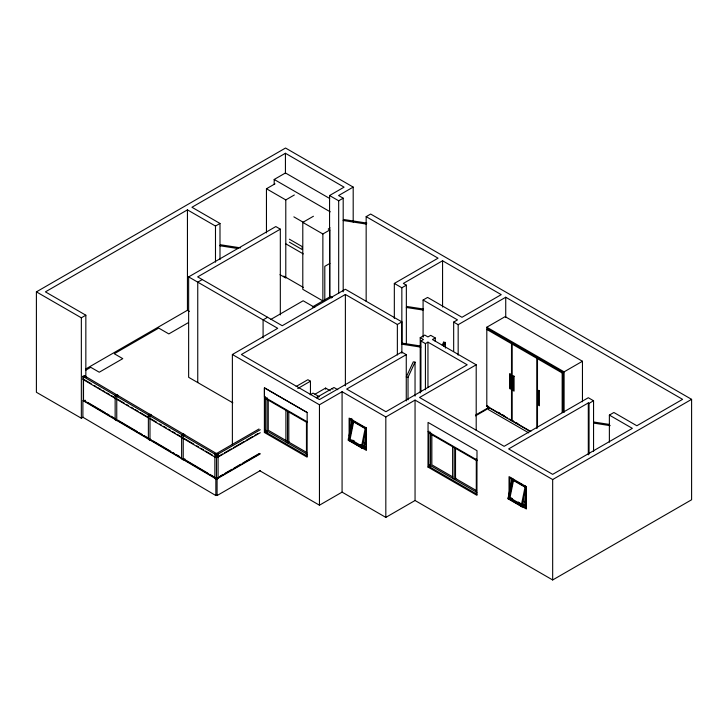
<?xml version="1.0" encoding="UTF-8"?>
<svg xmlns="http://www.w3.org/2000/svg" width="728" height="728" viewBox="0 0 728 728"><rect width="100%" height="100%" fill="white"/><g stroke="black" fill="none" stroke-linecap="round" stroke-linejoin="round"><path stroke-width="1.09" d="M352.07 420.829L348.121 440.131L362.216 448.266L363.709 447.866L366.566 433.934M349.085 440.686L353.253 420.32M353.753 421.339L350.086 439.266L362.244 446.282M365.42 427.336L361.252 447.711L362.744 447.311L363.709 447.866M362.216 448.266L366.384 427.9M525.98 494.676L523.569 506.47L522.076 506.87L507.98 498.735L512.148 478.369M508.945 499.29L513.113 478.924M513.613 479.943L509.946 497.87L521.175 504.349M521.111 506.315L525.279 485.949M522.076 506.87L526.025 487.578M420.829 347.12L401.865 344.189L402.338 343.17L420.183 345.936M408.035 377.24L415.042 362.135L413.286 361.861L406.269 376.977L408.035 377.24L408.035 399.881M442.224 345.172L443.625 342.16L445.39 342.433L445.39 348.093M443.516 346.455L445.39 342.433M83.138 417.18L81.345 418.227L36.4 392.274L36.4 291.864L285.531 148.03L353.189 187.096L353.189 222.067M219.993 259.559L219.993 223.46L215.488 226.053L187.442 209.864L45.409 291.864L85.84 315.206L85.84 377.259M332.305 297.524L329.566 295.941L329.566 195.532L344.08 187.151L285.431 153.29L191.946 207.262L219.993 223.46M274.192 183.993L274.192 179.47L285.467 172.964L329.729 198.517M266.457 232.905L266.457 188.761L275.02 183.82M36.4 291.864L81.345 317.808L85.84 315.206M266.457 188.761L285.786 199.918L294.339 194.977M232.86 402.839L188.643 377.304L188.643 276.895L275.821 226.563L280.326 229.165L280.326 314.906M280.326 229.165L197.643 276.895L282.227 325.725L345.381 289.262L401.865 321.876L401.865 353.244M353.189 187.096L338.575 195.532L343.188 198.189L343.188 291.837M202.257 279.552L197.752 282.155L197.752 382.573M329.566 195.532L338.684 200.792L343.188 198.189M302.793 222.386L322.868 233.979L322.868 300.919L302.793 289.334L302.793 222.386L313.422 216.252M85.567 369.087L187.442 310.274L189.371 311.393M330.166 227.91L328.264 229.002L329.875 229.93L329.875 296.878L331.677 297.916M85.868 370.133L90.745 367.312L99.254 372.226L122.777 358.64L114.269 353.735L158.713 328.073L168.823 333.915L188.507 322.55M322.868 233.979L329.875 229.93M85.121 375.985L83.511 376.913L83.511 401.092L85.121 400.163M366.157 301.274L366.157 216.653L370.661 214.05L691.6 399.344L691.6 499.763L552.67 579.97L415.051 500.509L385.822 517.39L342.078 492.137L319.456 505.196L259.778 470.734M329.875 263.409L324.797 266.339L324.797 299.809M115.142 395.559L116.753 394.631L118.364 395.559L116.753 396.487L115.142 395.559L115.142 419.738L116.753 420.666L116.753 396.487M267.595 317.281L263.09 319.883L263.09 337.938M270.68 319.519L303.157 300.773L314.76 307.462M312.33 307.007L329.875 296.878M232.378 444.762L232.378 354.5L277.723 328.328L188.643 276.895M401.865 321.876L397.361 324.479L345.381 294.467L241.387 354.509L319.456 399.581L401.765 352.061L406.269 354.654L406.269 400.919M148.376 415.133L149.986 414.205L151.597 415.133L149.986 416.07L148.376 415.133L148.376 439.312L149.986 440.24L149.986 416.07M394.33 318.4L394.33 283.429L438.065 258.176L366.157 216.653M423.086 337.264L423.086 300.027L427.591 297.424L461.989 317.29L501.228 294.64L442.569 260.77L403.339 283.429L406.351 285.167L406.351 343.834M394.33 283.429L401.847 287.76L406.351 285.167M181.618 434.716L183.228 433.779L184.839 434.716L183.228 435.644L181.618 434.716L181.618 458.886L183.228 459.814L184.839 458.886M296.15 386.486L307.88 379.716L310.447 381.199L310.447 394.585M297.743 388.534L310.447 381.199M310.137 394.776L313.031 393.102L319.346 396.751M314.969 394.221L325.598 388.079L330.203 390.736M214.86 454.29L216.471 453.362L218.082 454.29L218.082 478.46L216.471 479.388L214.86 478.46L214.86 454.29L216.471 455.218L218.082 454.29M258.986 428.992L215.825 453.917L217.108 454.663L260.278 429.738M316.38 397.643L333.943 387.496L337.81 389.726M420.22 392.956L420.22 337.674L424.724 335.071L427.955 336.937L430.721 335.344L435.226 337.938L435.226 341.323M217.645 456.811L222.55 453.972M224.506 452.843L231.377 448.876M233.342 447.747L244.126 441.514M246.091 440.385L252.962 436.418M254.918 435.289L257.867 433.588M260.278 432.714L217.108 457.639L217.108 454.663M420.921 391.773L420.921 340.995L423.45 339.539L420.22 337.674M453.671 351.433L453.671 322.094L457.484 319.892L423.086 300.027M307.107 412.521L264.391 387.86L264.391 432.487L266.193 431.449M232.378 354.5L319.456 404.777L342.078 391.719L385.822 416.971L415.051 400.1L552.67 479.552L691.6 399.344M406.269 354.654L346.683 389.061L385.922 411.711L467.194 364.792L427.955 342.142L425.425 343.598L420.921 340.995M435.226 337.938L432.459 339.539L476.203 364.792L476.203 430.23M453.671 322.094L458.167 324.697L505.733 297.233L682.591 399.344L636.845 425.753L613.877 412.494L609.372 415.096L609.372 442.169M220.202 476.085L223.141 474.383M225.107 473.255L231.968 469.287M233.934 468.159L240.795 464.191M242.761 463.054L259.441 453.426M217.645 478.005L259.823 453.653M260.242 453.899L217.081 478.815L217.081 495.55L215.852 494.84M511.502 343.707L512.466 343.143L487.769 328.883L486.805 329.447L511.502 343.707L511.502 420.693L486.805 406.433L486.805 327.227L505.159 316.625L582.455 361.252L582.455 401.801M289.234 441.878L287.514 442.87L287.514 411.256M217.081 495.55L260.242 470.634M476.203 364.792L419.546 397.497L504.131 446.328L588.306 397.725L593.557 400.764L593.557 451.533M512.148 344.08L513.113 343.516L537.801 357.776L536.836 358.331L512.148 344.08L512.148 421.066L530.184 431.486M537.482 427.764L537.482 358.704L538.447 358.149L563.135 372.399L563.135 412.03M486.805 406.433L487.769 405.878M475.639 415.024L489.225 407.18M475.493 415.861L489.152 407.971M537.482 358.704L562.171 372.954L563.135 372.399M486.805 327.227L564.1 371.853L582.455 361.252M427.991 467.076L428.055 422.413L477.004 450.668L476.94 495.34L427.991 467.076L429.793 466.038M512.148 421.066L513.113 420.511M455.956 478.26L454.236 479.252L454.236 447.647M593.557 400.764L589.052 403.367L588.306 402.93L508.635 448.93L552.67 474.356L632.341 428.355L609.372 415.096M82.856 376.358L84.157 375.621L217.117 453.917L215.816 454.654L82.856 376.358L82.856 379.334L215.816 457.63L215.816 454.654M83.311 379.07L83.311 400.273L85.658 401.201M215.852 478.815L82.892 400.509L82.892 417.244L215.852 495.55L217.09 494.849M363.964 446.646L362.471 447.047L348.375 438.902M507.98 498.735L509.473 498.334M523.823 505.25L522.331 505.651L508.235 497.515M366.839 223.077L343.652 219.492L343.188 220.502L366.366 224.088M240.649 247.875L220.466 244.754L219.993 245.773L237.938 248.548M423.56 309.054L406.816 306.461L406.351 307.48L423.086 310.064M609.573 424.46L594.03 422.058L593.557 423.077L610.21 425.653M274.192 179.47L330.257 211.839M293.866 216.862L303.703 222.541M289.38 239.194L302.166 246.574L302.166 249.549L289.38 242.169M285.685 243.762L303.285 253.917M283.729 276.103L303.285 287.387M279.989 274.674L285.786 278.023L285.786 199.918M498.252 412.294L500.218 413.431M502.184 414.569L504.149 415.706M515.952 422.513L517.917 423.651M486.805 406.06L507.352 417.927M509.309 419.055L530.83 431.486M528.728 432.869L488.424 409.6L488.424 406.624M516.416 481.563L518.29 482.646M520.165 483.729L522.031 484.803M510 477.978L526.353 487.423M511.902 479.588L525.998 487.724M428.055 431.713L477.004 459.969M428.956 433.051L476.922 460.742M332.014 388.597L332.978 389.161M524.115 501.756L526.044 502.866M523.468 504.349L526.353 506.015M510.665 497.652L512.548 498.735M518.181 501.992L520.065 503.075M523.468 506.206L526.353 507.88M522.604 505.915L523.569 506.47M317.199 397.151L318.163 397.716M316.562 397.524L317.526 398.079M452.953 477.031L431.85 464.846L431.85 434.361M476.622 490.69L455.519 478.514L455.519 448.029M358.431 424.042L360.305 425.125M362.171 426.199L364.046 427.281M428.956 464.664L476.922 492.355M350.141 419.374L366.493 428.819M352.043 420.984L366.139 429.12M476.922 494.212L428.956 466.521L428.956 431.185M364.255 443.143L366.184 444.253M363.609 445.745L366.493 447.411M352.68 440.131L354.563 441.214M360.205 444.471L362.08 445.554M363.609 447.602L366.493 449.267M349.121 440.413L366.439 450.414L366.439 428.1L349.121 418.099L349.121 435.954M307.171 421.785L264.455 397.124L264.455 387.824L307.171 412.485L307.107 457.148L264.391 432.487M265.356 398.462L307.098 422.568M286.25 440.649L268.25 430.257L268.25 399.781M306.797 452.516L288.807 442.124L288.807 411.648M265.356 430.075L307.098 454.172M307.098 456.037L265.356 431.931L265.356 396.605M84.293 379.652L91.137 383.674M94.067 385.403L96.023 386.559M97.98 387.706L100.91 389.435M102.866 390.59L104.823 391.737M106.779 392.893L109.71 394.621M111.666 395.768L114.596 397.497M117.536 399.226L124.379 403.257M126.326 404.404L128.283 405.56M131.222 407.28L133.169 408.435M135.126 409.582L138.065 411.311M140.013 412.467L147.839 417.071M150.769 418.8L156.638 422.249M159.569 423.978L161.525 425.134M163.482 426.28L166.412 428.009M168.368 429.165L170.325 430.312M172.281 431.467L175.211 433.196M177.168 434.343L182.055 437.219M184.011 438.374L193.785 444.135M196.724 445.855L198.671 447.01M200.628 448.166L203.567 449.886M205.514 451.041L212.358 455.073M87.615 402.356L105.214 412.712M107.171 413.868L109.127 415.015M111.075 416.17L114.014 417.899M117.918 420.202L137.474 431.713M139.43 432.869L142.36 434.598M144.317 435.744L151.16 439.776M153.117 440.931L170.716 451.287M172.673 452.443L174.62 453.589M176.576 454.745L179.516 456.474M183.42 458.776L207.862 473.173M209.819 474.319L214.705 477.204M83.311 400.273L215.297 477.996M589.052 403.367L589.052 454.136M588.306 402.93L588.306 454.827M564.1 371.853L564.1 412.403M562.171 372.954L562.171 412.585M552.67 479.552L552.67 579.97M536.836 358.331L536.836 428.528M525.707 486.304L525.707 507.498M511.611 478.169L511.611 482.628M510 477.231L510 489.507M505.733 297.233L505.733 317.545M476.294 458.522L476.294 493.848M458.167 324.697L458.167 355.155M452.625 446.71L452.625 478.323M443.625 342.16L443.625 344.426M442.569 260.77L442.569 307.034M430.567 432.123L430.567 467.449M427.955 342.142L427.955 387.269M425.425 343.598L425.425 389.853M415.042 362.135L415.042 396.096M415.051 400.1L415.051 500.509M401.847 287.76L401.847 344.18M397.361 324.479L397.361 354.936M385.822 416.971L385.822 517.39M365.847 427.7L365.847 448.894M351.751 418.445L351.751 425.134M350.141 418.627L350.141 432.023M345.381 294.467L345.381 385.849M342.078 391.719L342.078 492.137M338.684 200.792L338.684 293.311M325.598 388.079L325.598 389.198M319.456 404.777L319.456 505.196M306.461 421.439L306.461 455.664M285.904 410.328L285.904 441.942M285.431 153.29L285.431 173.601M266.967 397.534L266.967 432.869M216.471 455.218L216.471 479.388M215.852 478.105L215.852 495.55M215.488 226.053L215.488 262.162M187.442 209.864L187.442 310.274M183.228 435.644L183.228 459.814M81.345 317.808L81.345 418.227M510.537 374.21L509.564 373.646L509.564 388.524L510.537 389.08L510.537 374.21M514.077 376.249L513.113 375.694L513.113 390.572L514.077 391.127L514.077 376.249M539.412 390.881L538.447 390.317L538.447 405.196L539.412 405.76L539.412 390.881M526.353 486.677L509.036 476.676L509.036 498.989L526.353 508.99L526.353 486.677"/></g></svg>
